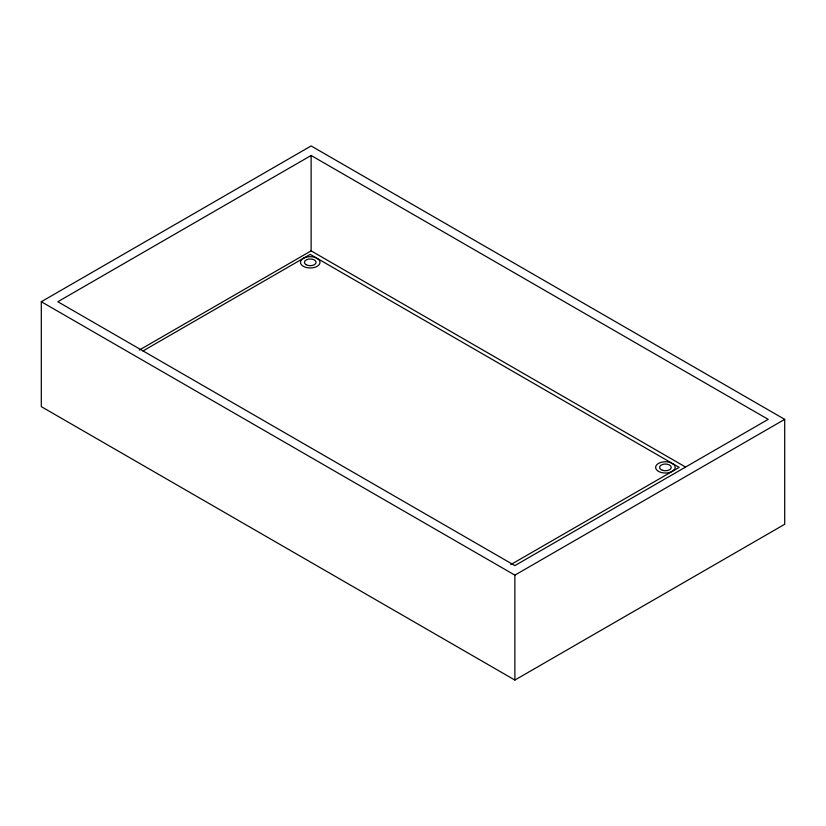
<?xml version="1.0" encoding="UTF-8"?>
<svg xmlns="http://www.w3.org/2000/svg" width="826" height="826" viewBox="0 0 826 826"><rect width="100%" height="100%" fill="white"/><g stroke="black" fill="none" stroke-linecap="round" stroke-linejoin="round"><path stroke-width="1.24" d="M41.3 301.727L311.123 145.944L784.7 419.36L784.7 524.273L514.877 680.056L41.3 406.64L41.3 301.727L514.877 575.144L784.7 419.36M311.123 155.484L57.82 301.727L514.877 565.603L768.18 419.36L311.123 155.484L311.123 250.856L685.487 466.989M139.284 350.069L311.123 250.856M142.939 350.967L303.173 258.455M303.534 258.249L310.235 254.377L316.936 258.249M510.767 564.623L672.116 471.47M672.478 471.264L679.178 467.392L672.478 463.52M317.298 258.455L672.116 463.314M514.877 575.144L514.877 680.056M303.328 258.342L301.769 259.509A9.767 5.637 0 0 0 310.235 267.965A9.767 5.637 0 0 0 318.691 259.509L315.119 257.444A9.767 5.637 0 0 0 305.352 257.444L303.328 258.342M673.871 470.211L670.299 472.276A9.767 5.637 0 0 1 655.648 467.392A9.767 5.637 0 0 1 670.299 462.508L673.871 464.573A9.767 5.637 0 0 1 673.871 470.211M306.105 264.712A5.844 3.376 0 0 0 315.873 263.205A5.844 3.376 0 0 0 308.717 259.075A5.844 3.376 0 0 0 306.105 264.712M662.493 470.314A5.844 3.376 0 0 0 671.249 467.392A5.844 3.376 0 0 0 662.493 464.47A5.844 3.376 0 0 0 662.493 470.314"/></g></svg>
